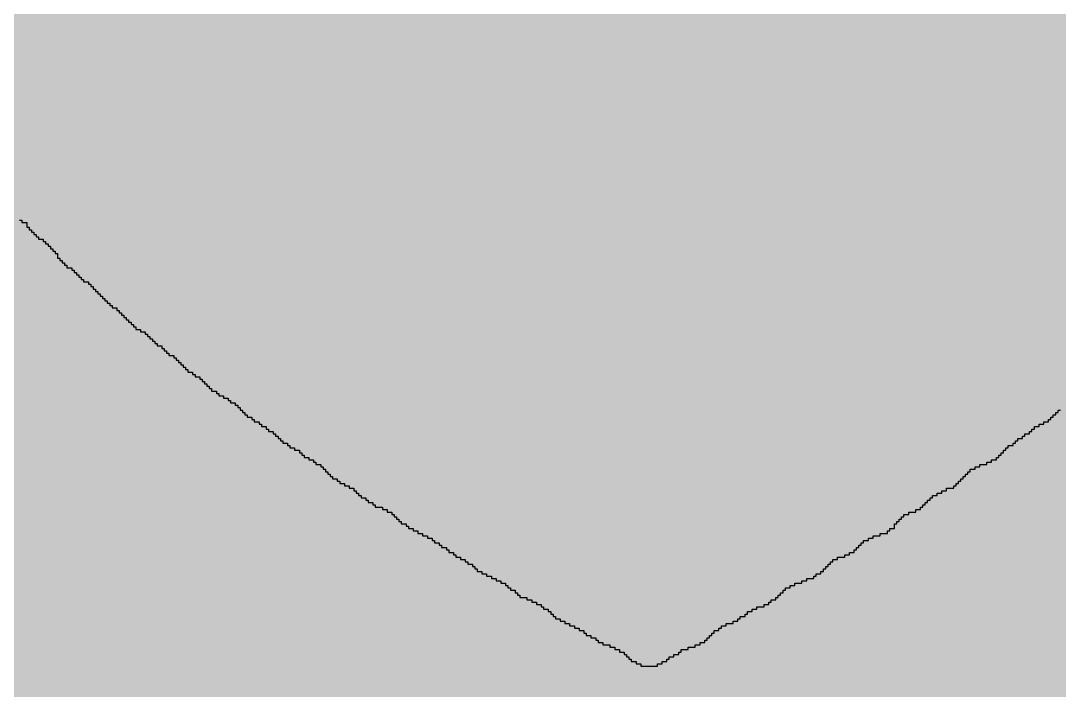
# Model space of a CAD drawing. Header units: millimetres. Extents: x 9.6 to 105, y 7.6 to 66.9.
# Drawn here: x 13.414 to 16.105, y 17.589 to 19.323 of the extents above; entities that cross this region are included whole.
import ezdxf

# ---------------------------------------------------------------- set-up
doc = ezdxf.new("R2010")
doc.units = ezdxf.units.MM
for name, color, linetype in [('BottomLayer', 5, 'Continuous'), ('BottomOverlay', 54, 'Continuous'), ('TopLayer', 1, 'Continuous')]:
    doc.layers.add(name, color=color, linetype=linetype)

msp = doc.modelspace()

# ---------------------------------------------------------------- hatches: boundary and pattern name
at = {"layer": 'BottomLayer'}
msp.add_hatch(color=5, dxfattribs=at).paths.add_polyline_path([(10.2868, 10.414), (18.669, 10.414), (18.669, 61.9242), (10.2868, 61.9242)])
at = {"layer": 'TopLayer'}
msp.add_hatch(color=1, dxfattribs=at).paths.add_polyline_path([(9.779, 11.049), (19.939, 11.049), (19.939, 35.814), (9.779, 35.814)])

# ---------------------------------------------------------------- linework, layer by layer
at = {"layer": 'BottomOverlay'}
for p, q in [((13.4112, 18.8061), (13.4174, 18.8061)), ((13.4174, 18.8061), (13.4174, 18.8)), ((13.4174, 18.8), (13.4297, 18.8)), ((13.4297, 18.8), (13.4297, 18.7938)), ((13.4297, 18.7938), (13.4297, 18.7877)), ((13.4297, 18.7877), (13.4358, 18.7877)), ((13.4358, 18.7877), (13.4358, 18.7815)), ((13.4358, 18.7815), (13.4419, 18.7815)), ((13.4419, 18.7815), (13.4419, 18.7754)), ((13.4419, 18.7754), (13.4481, 18.7754)), ((13.4481, 18.7754), (13.4481, 18.7693)), ((13.4481, 18.7693), (13.4542, 18.7693)), ((13.4542, 18.7693), (13.4542, 18.7631)), ((13.4542, 18.7631), (13.4604, 18.7631)), ((13.4604, 18.7631), (13.4604, 18.757)), ((13.4604, 18.757), (13.4727, 18.757)), ((13.4727, 18.757), (13.4727, 18.7508)), ((13.4727, 18.7508), (13.4788, 18.7508)), ((13.4788, 18.7508), (13.4788, 18.7447)), ((13.4788, 18.7447), (13.485, 18.7447)), ((13.485, 18.7447), (13.485, 18.7385)), ((13.485, 18.7385), (13.4911, 18.7385)), ((13.4911, 18.7385), (13.4911, 18.7324)), ((13.4911, 18.7324), (13.4972, 18.7324)), ((13.4972, 18.7324), (13.4972, 18.7263)), ((13.4972, 18.7263), (13.5034, 18.7263)), ((13.5034, 18.7263), (13.5034, 18.7201)), ((13.5034, 18.7201), (13.5095, 18.7201)), ((13.5095, 18.7201), (13.5095, 18.714)), ((13.5095, 18.714), (13.5095, 18.7078)), ((13.5095, 18.7078), (13.5157, 18.7078)), ((13.5157, 18.7078), (13.5157, 18.7017)), ((13.5157, 18.7017), (13.5218, 18.7017)), ((13.5218, 18.7017), (13.5218, 18.6955)), ((13.5218, 18.6955), (13.528, 18.6955)), ((13.528, 18.6955), (13.528, 18.6894)), ((13.528, 18.6894), (13.5341, 18.6894)), ((13.5341, 18.6894), (13.5341, 18.6832)), ((13.5341, 18.6832), (13.5464, 18.6832)), ((13.5464, 18.6832), (13.5464, 18.6771)), ((13.5464, 18.6771), (13.5525, 18.6771)), ((13.5525, 18.6771), (13.5525, 18.671)), ((13.5525, 18.671), (13.5587, 18.671)), ((13.5587, 18.671), (13.5587, 18.6648)), ((13.5587, 18.6648), (13.5648, 18.6648)), ((13.5648, 18.6648), (13.5648, 18.6587)), ((13.5648, 18.6587), (13.571, 18.6587)), ((13.571, 18.6587), (13.571, 18.6525)), ((13.571, 18.6525), (13.5771, 18.6525)), ((13.5771, 18.6525), (13.5771, 18.6464)), ((13.5771, 18.6464), (13.5894, 18.6464)), ((13.5894, 18.6464), (13.5894, 18.6402)), ((13.5894, 18.6402), (13.5955, 18.6402)), ((13.5955, 18.6402), (13.5955, 18.6341)), ((13.5955, 18.6341), (13.6017, 18.6341)), ((13.6017, 18.6341), (13.6017, 18.6279)), ((13.6017, 18.6279), (13.6078, 18.6279)), ((13.6078, 18.6279), (13.6078, 18.6218)), ((13.6078, 18.6218), (13.614, 18.6218)), ((13.614, 18.6218), (13.614, 18.6157)), ((13.614, 18.6157), (13.6201, 18.6157)), ((13.6201, 18.6157), (13.6201, 18.6095)), ((13.6201, 18.6095), (13.6263, 18.6095)), ((13.6263, 18.6095), (13.6263, 18.6034)), ((13.6263, 18.6034), (13.6324, 18.6034)), ((13.6324, 18.6034), (13.6324, 18.5972)), ((13.6324, 18.5972), (13.6386, 18.5972)), ((13.6386, 18.5972), (13.6386, 18.5911)), ((13.6386, 18.5911), (13.6447, 18.5911)), ((13.6447, 18.5911), (13.6447, 18.5849)), ((13.6447, 18.5849), (13.6508, 18.5849)), ((13.6508, 18.5849), (13.6508, 18.5788)), ((13.6508, 18.5788), (13.6631, 18.5788)), ((13.6631, 18.5788), (13.6631, 18.5727)), ((13.6631, 18.5727), (13.6693, 18.5727)), ((13.6693, 18.5727), (13.6693, 18.5665)), ((13.6693, 18.5665), (13.6754, 18.5665)), ((13.6754, 18.5665), (13.6754, 18.5604)), ((13.6754, 18.5604), (13.6816, 18.5604)), ((13.6816, 18.5604), (13.6816, 18.5542)), ((13.6816, 18.5542), (13.6877, 18.5542)), ((13.6877, 18.5542), (13.6877, 18.5481)), ((13.6877, 18.5481), (13.6939, 18.5481)), ((13.6939, 18.5481), (13.6939, 18.5419)), ((13.6939, 18.5419), (13.7, 18.5419)), ((13.7, 18.5419), (13.7, 18.5358)), ((13.7, 18.5358), (13.7061, 18.5358)), ((13.7061, 18.5358), (13.7061, 18.5296)), ((13.7061, 18.5296), (13.7123, 18.5296)), ((13.7123, 18.5296), (13.7123, 18.5235)), ((13.7123, 18.5235), (13.7246, 18.5235)), ((13.7246, 18.5235), (13.7246, 18.5174)), ((13.7246, 18.5174), (13.7369, 18.5174)), ((13.7369, 18.5174), (13.7369, 18.5112)), ((13.7369, 18.5112), (13.743, 18.5112)), ((13.743, 18.5112), (13.743, 18.5051)), ((13.743, 18.5051), (13.7491, 18.5051)), ((13.7491, 18.5051), (13.7491, 18.4989)), ((13.7491, 18.4989), (13.7553, 18.4989)), ((13.7553, 18.4989), (13.7553, 18.4928)), ((13.7553, 18.4928), (13.7614, 18.4928)), ((13.7614, 18.4928), (13.7614, 18.4866)), ((13.7614, 18.4866), (13.7676, 18.4866)), ((13.7676, 18.4866), (13.7676, 18.4805)), ((13.7676, 18.4805), (13.7799, 18.4805)), ((13.7799, 18.4805), (13.7799, 18.4743)), ((13.7799, 18.4743), (13.786, 18.4743)), ((13.786, 18.4743), (13.786, 18.4682)), ((13.786, 18.4682), (13.7922, 18.4682)), ((13.7922, 18.4682), (13.7922, 18.4621)), ((13.7922, 18.4621), (13.7983, 18.4621)), ((13.7983, 18.4621), (13.7983, 18.4559)), ((13.7983, 18.4559), (13.8106, 18.4559)), ((13.8106, 18.4559), (13.8106, 18.4498)), ((13.8106, 18.4498), (13.8167, 18.4498)), ((13.8167, 18.4498), (13.8167, 18.4436)), ((13.8167, 18.4436), (13.8229, 18.4436)), ((13.8229, 18.4436), (13.8229, 18.4375)), ((13.8229, 18.4375), (13.829, 18.4375)), ((13.829, 18.4375), (13.829, 18.4313)), ((13.829, 18.4313), (13.8352, 18.4313)), ((13.8352, 18.4313), (13.8352, 18.4252)), ((13.8352, 18.4252), (13.8413, 18.4252)), ((13.8413, 18.4252), (13.8413, 18.4191)), ((13.8413, 18.4191), (13.8475, 18.4191)), ((13.8475, 18.4191), (13.8475, 18.4129)), ((13.8475, 18.4129), (13.8597, 18.4129)), ((13.8597, 18.4129), (13.8597, 18.4068)), ((13.8597, 18.4068), (13.8659, 18.4068)), ((13.8659, 18.4068), (13.8659, 18.4006)), ((13.8659, 18.4006), (13.8782, 18.4006)), ((13.8782, 18.4006), (13.8782, 18.3945)), ((13.8782, 18.3945), (13.8843, 18.3945)), ((13.8843, 18.3945), (13.8843, 18.3883)), ((13.8843, 18.3883), (13.8905, 18.3883)), ((13.8905, 18.3883), (13.8905, 18.3822)), ((13.8905, 18.3822), (13.8966, 18.3822)), ((13.8966, 18.3822), (13.8966, 18.376)), ((13.8966, 18.376), (13.9028, 18.376)), ((13.9028, 18.376), (13.9028, 18.3699)), ((13.9028, 18.3699), (13.9089, 18.3699)), ((13.9089, 18.3699), (13.9089, 18.3638)), ((13.9089, 18.3638), (13.9212, 18.3638)), ((13.9212, 18.3638), (13.9212, 18.3576)), ((13.9212, 18.3576), (13.9273, 18.3576)), ((13.9273, 18.3576), (13.9273, 18.3515)), ((13.9273, 18.3515), (13.9396, 18.3515)), ((13.9396, 18.3515), (13.9396, 18.3453)), ((13.9396, 18.3453), (13.9519, 18.3453)), ((13.9519, 18.3453), (13.9519, 18.3392)), ((13.9519, 18.3392), (13.958, 18.3392)), ((13.958, 18.3392), (13.958, 18.333)), ((13.958, 18.333), (13.9703, 18.333)), ((13.9703, 18.333), (13.9703, 18.3269)), ((13.9703, 18.3269), (13.9765, 18.3269)), ((13.9765, 18.3269), (13.9765, 18.3207)), ((13.9765, 18.3207), (13.9826, 18.3207)), ((13.9826, 18.3207), (13.9826, 18.3146)), ((13.9826, 18.3146), (13.9888, 18.3146)), ((13.9888, 18.3146), (13.9888, 18.3085)), ((13.9888, 18.3085), (13.9949, 18.3085)), ((13.9949, 18.3085), (13.9949, 18.3023)), ((13.9949, 18.3023), (14.0011, 18.3023)), ((14.0011, 18.3023), (14.0011, 18.2962)), ((16.09, 18.2962), (16.09, 18.3023)), ((16.09, 18.3023), (16.0962, 18.3023)), ((16.0962, 18.3023), (16.0962, 18.3085)), ((16.0962, 18.3085), (16.1023, 18.3085)), ((16.1023, 18.3085), (16.1023, 18.3146)), ((16.1023, 18.3146), (16.1085, 18.3146)), ((14.0011, 18.2962), (14.0133, 18.2962)), ((14.0133, 18.2962), (14.0133, 18.29)), ((14.0133, 18.29), (14.0195, 18.29)), ((14.0195, 18.29), (14.0195, 18.2839)), ((14.0195, 18.2839), (14.0318, 18.2839)), ((14.0318, 18.2839), (14.0318, 18.2777)), ((14.0318, 18.2777), (14.0379, 18.2777)), ((14.0379, 18.2777), (14.0379, 18.2716)), ((16.0532, 18.2716), (16.0532, 18.2777)), ((16.0532, 18.2777), (16.0655, 18.2777)), ((16.0655, 18.2777), (16.0655, 18.2839)), ((16.0655, 18.2839), (16.0778, 18.2839)), ((16.0778, 18.2839), (16.0778, 18.29)), ((16.0778, 18.29), (16.0839, 18.29)), ((16.0839, 18.29), (16.0839, 18.2962)), ((16.0839, 18.2962), (16.09, 18.2962)), ((14.0379, 18.2716), (14.0502, 18.2716)), ((14.0502, 18.2716), (14.0502, 18.2654)), ((14.0502, 18.2654), (14.0564, 18.2654)), ((14.0564, 18.2654), (14.0564, 18.2593)), ((14.0564, 18.2593), (14.0686, 18.2593)), ((14.0686, 18.2593), (14.0686, 18.2532)), ((14.0686, 18.2532), (14.0748, 18.2532)), ((14.0748, 18.2532), (14.0748, 18.247)), ((14.0748, 18.247), (14.0809, 18.247)), ((14.0809, 18.247), (14.0809, 18.2409)), ((16.0102, 18.2409), (16.0102, 18.247)), ((16.0102, 18.247), (16.0163, 18.247)), ((16.0163, 18.247), (16.0163, 18.2532)), ((16.0163, 18.2532), (16.0286, 18.2532)), ((16.0286, 18.2532), (16.0286, 18.2593)), ((16.0286, 18.2593), (16.0347, 18.2593)), ((16.0347, 18.2593), (16.0347, 18.2654)), ((16.0347, 18.2654), (16.0409, 18.2654)), ((16.0409, 18.2654), (16.0409, 18.2716)), ((16.0409, 18.2716), (16.0532, 18.2716)), ((14.0809, 18.2409), (14.0871, 18.2409)), ((14.0871, 18.2409), (14.0871, 18.2347)), ((14.0871, 18.2347), (14.0932, 18.2347)), ((14.0932, 18.2347), (14.0932, 18.2286)), ((14.0932, 18.2286), (14.1055, 18.2286)), ((14.1055, 18.2286), (14.1055, 18.2224)), ((14.1055, 18.2224), (14.1117, 18.2224)), ((14.1117, 18.2224), (14.1117, 18.2163)), ((15.9733, 18.2163), (15.9733, 18.2224)), ((15.9733, 18.2224), (15.9856, 18.2224)), ((15.9856, 18.2224), (15.9856, 18.2286)), ((15.9856, 18.2286), (15.9917, 18.2286)), ((15.9917, 18.2286), (15.9917, 18.2347)), ((15.9917, 18.2347), (15.9979, 18.2347)), ((15.9979, 18.2347), (15.9979, 18.2409)), ((15.9979, 18.2409), (16.0102, 18.2409)), ((14.1117, 18.2163), (14.1239, 18.2163)), ((14.1239, 18.2163), (14.1239, 18.2102)), ((14.1239, 18.2102), (14.1362, 18.2102)), ((14.1362, 18.2102), (14.1362, 18.204)), ((14.1362, 18.204), (14.1424, 18.204)), ((14.1424, 18.204), (14.1424, 18.1979)), ((14.1424, 18.1979), (14.1485, 18.1979)), ((14.1485, 18.1979), (14.1485, 18.1917)), ((15.9487, 18.1917), (15.9487, 18.1979)), ((15.9487, 18.1979), (15.9549, 18.1979)), ((15.9549, 18.1979), (15.9549, 18.204)), ((15.9549, 18.204), (15.961, 18.204)), ((15.961, 18.204), (15.961, 18.2102)), ((15.961, 18.2102), (15.9672, 18.2102)), ((15.9672, 18.2102), (15.9672, 18.2163)), ((15.9672, 18.2163), (15.9733, 18.2163)), ((14.1485, 18.1917), (14.1608, 18.1917)), ((14.1608, 18.1917), (14.1608, 18.1856)), ((14.1608, 18.1856), (14.1731, 18.1856)), ((14.1731, 18.1856), (14.1731, 18.1794)), ((14.1731, 18.1794), (14.1792, 18.1794)), ((14.1792, 18.1794), (14.1792, 18.1733)), ((14.1792, 18.1733), (14.1915, 18.1733)), ((14.1915, 18.1733), (14.1915, 18.1671)), ((14.1915, 18.1671), (14.1977, 18.1671)), ((14.1977, 18.1671), (14.1977, 18.161)), ((15.8873, 18.161), (15.8873, 18.1671)), ((15.8873, 18.1671), (15.8996, 18.1671)), ((15.8996, 18.1671), (15.8996, 18.1733)), ((15.8996, 18.1733), (15.918, 18.1733)), ((15.918, 18.1733), (15.918, 18.1794)), ((15.918, 18.1794), (15.9303, 18.1794)), ((15.9303, 18.1794), (15.9303, 18.1856)), ((15.9303, 18.1856), (15.9426, 18.1856)), ((15.9426, 18.1856), (15.9426, 18.1917)), ((15.9426, 18.1917), (15.9487, 18.1917)), ((14.1977, 18.161), (14.2038, 18.161)), ((14.2038, 18.161), (14.2038, 18.1549)), ((14.2038, 18.1549), (14.21, 18.1549)), ((14.21, 18.1549), (14.21, 18.1487)), ((14.21, 18.1487), (14.2161, 18.1487)), ((14.2161, 18.1487), (14.2161, 18.1426)), ((14.2161, 18.1426), (14.2222, 18.1426)), ((14.2222, 18.1426), (14.2222, 18.1364)), ((15.8566, 18.1364), (15.8566, 18.1426)), ((15.8566, 18.1426), (15.8627, 18.1426)), ((15.8627, 18.1426), (15.8627, 18.1487)), ((15.8627, 18.1487), (15.8689, 18.1487)), ((15.8689, 18.1487), (15.8689, 18.1549)), ((15.8689, 18.1549), (15.875, 18.1549)), ((15.875, 18.1549), (15.875, 18.161)), ((15.875, 18.161), (15.8873, 18.161)), ((14.2222, 18.1364), (14.2345, 18.1364)), ((14.2345, 18.1364), (14.2345, 18.1303)), ((14.2345, 18.1303), (14.2407, 18.1303)), ((14.2407, 18.1303), (14.2407, 18.1241)), ((14.2407, 18.1241), (14.253, 18.1241)), ((14.253, 18.1241), (14.253, 18.118)), ((14.253, 18.118), (14.2653, 18.118)), ((14.2653, 18.118), (14.2653, 18.1118)), ((14.2653, 18.1118), (14.2775, 18.1118)), ((14.2775, 18.1118), (14.2775, 18.1057)), ((15.8136, 18.1057), (15.8136, 18.1118)), ((15.8136, 18.1118), (15.832, 18.1118)), ((15.832, 18.1118), (15.832, 18.118)), ((15.832, 18.118), (15.8381, 18.118)), ((15.8381, 18.118), (15.8381, 18.1241)), ((15.8381, 18.1241), (15.8443, 18.1241)), ((15.8443, 18.1241), (15.8443, 18.1303)), ((15.8443, 18.1303), (15.8504, 18.1303)), ((15.8504, 18.1303), (15.8504, 18.1364)), ((15.8504, 18.1364), (15.8566, 18.1364)), ((14.2775, 18.1057), (14.2837, 18.1057)), ((14.2837, 18.1057), (14.2837, 18.0996)), ((14.2837, 18.0996), (14.2898, 18.0996)), ((14.2898, 18.0996), (14.2898, 18.0934)), ((14.2898, 18.0934), (14.296, 18.0934)), ((14.296, 18.0934), (14.296, 18.0873)), ((14.296, 18.0873), (14.3083, 18.0873)), ((14.3083, 18.0873), (14.3083, 18.0811)), ((15.7706, 18.0811), (15.7706, 18.0873)), ((15.7706, 18.0873), (15.7767, 18.0873)), ((15.7767, 18.0873), (15.7767, 18.0934)), ((15.7767, 18.0934), (15.789, 18.0934)), ((15.789, 18.0934), (15.789, 18.0996)), ((15.789, 18.0996), (15.8013, 18.0996)), ((15.8013, 18.0996), (15.8013, 18.1057)), ((15.8013, 18.1057), (15.8136, 18.1057)), ((14.3083, 18.0811), (14.3144, 18.0811)), ((14.3144, 18.0811), (14.3144, 18.075)), ((14.3144, 18.075), (14.3267, 18.075)), ((14.3267, 18.075), (14.3267, 18.0688)), ((14.3267, 18.0688), (14.3328, 18.0688)), ((14.3328, 18.0688), (14.3328, 18.0627)), ((14.3328, 18.0627), (14.3513, 18.0627)), ((14.3513, 18.0627), (14.3513, 18.0566)), ((15.746, 18.0566), (15.746, 18.0627)), ((15.746, 18.0627), (15.7521, 18.0627)), ((15.7521, 18.0627), (15.7521, 18.0688)), ((15.7521, 18.0688), (15.7583, 18.0688)), ((15.7583, 18.0688), (15.7583, 18.075)), ((15.7583, 18.075), (15.7644, 18.075)), ((15.7644, 18.075), (15.7644, 18.0811)), ((15.7644, 18.0811), (15.7706, 18.0811)), ((14.3513, 18.0566), (14.3636, 18.0566)), ((14.3636, 18.0566), (14.3636, 18.0504)), ((14.3636, 18.0504), (14.3758, 18.0504)), ((14.3758, 18.0504), (14.3758, 18.0443)), ((14.3758, 18.0443), (14.382, 18.0443)), ((14.382, 18.0443), (14.382, 18.0381)), ((14.382, 18.0381), (14.3881, 18.0381)), ((14.3881, 18.0381), (14.3881, 18.032)), ((14.3881, 18.032), (14.3943, 18.032)), ((14.3943, 18.032), (14.3943, 18.0258)), ((15.6907, 18.0258), (15.6907, 18.032)), ((15.6907, 18.032), (15.6968, 18.032)), ((15.6968, 18.032), (15.6968, 18.0381)), ((15.6968, 18.0381), (15.703, 18.0381)), ((15.703, 18.0381), (15.703, 18.0443)), ((15.703, 18.0443), (15.7153, 18.0443)), ((15.7153, 18.0443), (15.7153, 18.0504)), ((15.7153, 18.0504), (15.7337, 18.0504)), ((15.7337, 18.0504), (15.7337, 18.0566)), ((15.7337, 18.0566), (15.746, 18.0566)), ((14.3943, 18.0258), (14.4004, 18.0258)), ((14.4004, 18.0258), (14.4004, 18.0197)), ((14.4004, 18.0197), (14.4127, 18.0197)), ((14.4127, 18.0197), (14.4127, 18.0135)), ((14.4127, 18.0135), (14.4189, 18.0135)), ((14.4189, 18.0135), (14.4189, 18.0074)), ((14.4189, 18.0074), (14.4311, 18.0074)), ((14.4311, 18.0074), (14.4311, 18.0013)), ((15.6661, 18.0013), (15.6661, 18.0074)), ((15.6661, 18.0074), (15.6784, 18.0074)), ((15.6784, 18.0135), (15.6784, 18.0197)), ((15.6784, 18.0197), (15.6845, 18.0197)), ((15.6784, 18.0074), (15.6784, 18.0135)), ((15.6845, 18.0197), (15.6845, 18.0258)), ((15.6845, 18.0258), (15.6907, 18.0258)), ((14.4311, 18.0013), (14.4434, 18.0013)), ((14.4434, 18.0013), (14.4434, 17.9951)), ((14.4434, 17.9951), (14.4557, 17.9951)), ((14.4557, 17.9951), (14.4557, 17.989)), ((14.4557, 17.989), (14.468, 17.989)), ((14.468, 17.989), (14.468, 17.9828)), ((14.468, 17.9828), (14.4803, 17.9828)), ((14.4803, 17.9828), (14.4803, 17.9767)), ((14.4803, 17.9767), (14.4864, 17.9767)), ((14.4864, 17.9767), (14.4864, 17.9705)), ((15.5985, 17.9705), (15.5985, 17.9767)), ((15.5985, 17.9767), (15.6108, 17.9767)), ((15.6108, 17.9767), (15.6108, 17.9828)), ((15.6108, 17.9828), (15.6231, 17.9828)), ((15.6231, 17.9828), (15.6231, 17.989)), ((15.6231, 17.989), (15.6415, 17.989)), ((15.6415, 17.989), (15.6415, 17.9951)), ((15.6415, 17.9951), (15.66, 17.9951)), ((15.66, 17.9951), (15.66, 18.0013)), ((15.66, 18.0013), (15.6661, 18.0013)), ((14.4864, 17.9705), (14.4987, 17.9705)), ((14.4987, 17.9705), (14.4987, 17.9644)), ((14.4987, 17.9644), (14.5049, 17.9644)), ((14.5049, 17.9644), (14.5049, 17.9582)), ((14.5049, 17.9582), (14.5172, 17.9582)), ((14.5172, 17.9582), (14.5172, 17.9521)), ((14.5172, 17.9521), (14.5233, 17.9521)), ((14.5233, 17.9521), (14.5233, 17.946)), ((15.5739, 17.946), (15.5739, 17.9521)), ((15.5739, 17.9521), (15.5801, 17.9521)), ((15.5801, 17.9521), (15.5801, 17.9582)), ((15.5801, 17.9582), (15.5862, 17.9582)), ((15.5862, 17.9582), (15.5862, 17.9644)), ((15.5862, 17.9644), (15.5924, 17.9644)), ((15.5924, 17.9644), (15.5924, 17.9705)), ((15.5924, 17.9705), (15.5985, 17.9705)), ((14.5233, 17.946), (14.5356, 17.946)), ((14.5356, 17.946), (14.5356, 17.9398)), ((14.5356, 17.9398), (14.5417, 17.9398)), ((14.5417, 17.9398), (14.5417, 17.9337)), ((14.5417, 17.9337), (14.554, 17.9337)), ((14.554, 17.9337), (14.554, 17.9275)), ((14.554, 17.9275), (14.5663, 17.9275)), ((14.5663, 17.9275), (14.5663, 17.9214)), ((15.5186, 17.9214), (15.5186, 17.9275)), ((15.5186, 17.9275), (15.5309, 17.9275)), ((15.5309, 17.9275), (15.5309, 17.9337)), ((15.5309, 17.9337), (15.5494, 17.9337)), ((15.5494, 17.9337), (15.5494, 17.9398)), ((15.5494, 17.9398), (15.5617, 17.9398)), ((15.5617, 17.9398), (15.5617, 17.946)), ((15.5617, 17.946), (15.5739, 17.946)), ((14.5663, 17.9214), (14.5725, 17.9214)), ((14.5725, 17.9214), (14.5725, 17.9152)), ((14.5725, 17.9152), (14.5847, 17.9152)), ((14.5847, 17.9152), (14.5847, 17.9091)), ((14.5847, 17.9091), (14.5909, 17.9091)), ((14.5909, 17.9091), (14.5909, 17.9029)), ((14.5909, 17.9029), (14.597, 17.9029)), ((14.597, 17.9029), (14.597, 17.8968)), ((14.597, 17.8968), (14.6093, 17.8968)), ((14.6093, 17.8968), (14.6093, 17.8907)), ((15.4879, 17.8907), (15.4879, 17.8968)), ((15.4879, 17.8968), (15.4941, 17.8968)), ((15.4941, 17.8968), (15.4941, 17.9029)), ((15.4941, 17.9029), (15.5002, 17.9029)), ((15.5002, 17.9029), (15.5002, 17.9091)), ((15.5002, 17.9091), (15.5064, 17.9091)), ((15.5064, 17.9091), (15.5064, 17.9152)), ((15.5064, 17.9152), (15.5125, 17.9152)), ((15.5125, 17.9152), (15.5125, 17.9214)), ((15.5125, 17.9214), (15.5186, 17.9214)), ((14.6093, 17.8907), (14.6216, 17.8907)), ((14.6216, 17.8907), (14.6216, 17.8845)), ((14.6216, 17.8845), (14.6339, 17.8845)), ((14.6339, 17.8845), (14.6339, 17.8784)), ((14.6339, 17.8784), (14.6462, 17.8784)), ((14.6462, 17.8784), (14.6462, 17.8722)), ((14.6462, 17.8722), (14.6585, 17.8722)), ((14.6585, 17.8722), (14.6585, 17.8661)), ((15.4388, 17.8661), (15.4388, 17.8722)), ((15.4388, 17.8722), (15.4511, 17.8722)), ((15.4511, 17.8722), (15.4511, 17.8784)), ((15.4511, 17.8784), (15.4695, 17.8784)), ((15.4695, 17.8784), (15.4695, 17.8845)), ((15.4695, 17.8845), (15.4756, 17.8845)), ((15.4756, 17.8845), (15.4756, 17.8907)), ((15.4756, 17.8907), (15.4879, 17.8907)), ((14.6585, 17.8661), (14.6708, 17.8661)), ((14.6708, 17.8661), (14.6708, 17.8599)), ((14.6708, 17.8599), (14.6769, 17.8599)), ((14.6769, 17.8599), (14.6769, 17.8538)), ((14.6769, 17.8538), (14.683, 17.8538)), ((14.683, 17.8538), (14.683, 17.8477)), ((14.683, 17.8477), (14.6953, 17.8477)), ((14.6953, 17.8477), (14.6953, 17.8415)), ((15.3896, 17.8415), (15.3896, 17.8477)), ((15.3896, 17.8477), (15.3958, 17.8477)), ((15.3958, 17.8477), (15.3958, 17.8538)), ((15.3958, 17.8538), (15.408, 17.8538)), ((15.408, 17.8538), (15.408, 17.8599)), ((15.408, 17.8599), (15.4203, 17.8599)), ((15.4203, 17.8599), (15.4203, 17.8661)), ((15.4203, 17.8661), (15.4388, 17.8661)), ((14.6953, 17.8415), (14.7015, 17.8415)), ((14.7015, 17.8415), (14.7015, 17.8354)), ((14.7015, 17.8354), (14.7076, 17.8354)), ((14.7076, 17.8354), (14.7076, 17.8292)), ((14.7076, 17.8292), (14.7261, 17.8292)), ((14.7261, 17.8292), (14.7261, 17.8231)), ((14.7261, 17.8231), (14.7383, 17.8231)), ((14.7383, 17.8231), (14.7383, 17.8169)), ((14.7383, 17.8169), (14.7506, 17.8169)), ((14.7506, 17.8169), (14.7506, 17.8108)), ((15.3528, 17.8108), (15.3528, 17.8169)), ((15.3528, 17.8169), (15.3589, 17.8169)), ((15.3589, 17.8169), (15.3589, 17.8231)), ((15.3589, 17.8231), (15.3712, 17.8231)), ((15.3712, 17.8231), (15.3712, 17.8292)), ((15.3712, 17.8292), (15.3773, 17.8292)), ((15.3773, 17.8292), (15.3773, 17.8354)), ((15.3773, 17.8354), (15.3835, 17.8354)), ((15.3835, 17.8354), (15.3835, 17.8415)), ((15.3835, 17.8415), (15.3896, 17.8415)), ((14.7506, 17.8108), (14.7629, 17.8108)), ((14.7629, 17.8108), (14.7629, 17.8046)), ((14.7629, 17.8046), (14.7691, 17.8046)), ((14.7691, 17.8046), (14.7691, 17.7985)), ((14.7691, 17.7985), (14.7814, 17.7985)), ((14.7814, 17.7985), (14.7814, 17.7924)), ((14.7814, 17.7924), (14.7875, 17.7924)), ((14.7875, 17.7924), (14.7875, 17.7862)), ((15.2975, 17.7862), (15.2975, 17.7924)), ((15.2975, 17.7924), (15.3097, 17.7924)), ((15.3097, 17.7924), (15.3097, 17.7985)), ((15.3097, 17.7985), (15.322, 17.7985)), ((15.322, 17.7985), (15.322, 17.8046)), ((15.322, 17.8046), (15.3405, 17.8046)), ((15.3405, 17.8046), (15.3405, 17.8108)), ((15.3405, 17.8108), (15.3528, 17.8108)), ((14.7875, 17.7862), (14.7936, 17.7862)), ((14.7936, 17.7862), (14.7936, 17.7801)), ((14.7936, 17.7801), (14.7998, 17.7801)), ((14.7998, 17.7801), (14.7998, 17.7739)), ((14.7998, 17.7739), (14.8121, 17.7739)), ((14.8121, 17.7739), (14.8121, 17.7678)), ((14.8121, 17.7678), (14.8244, 17.7678)), ((14.8244, 17.7678), (14.8244, 17.7616)), ((14.8244, 17.7616), (14.8367, 17.7616)), ((14.8367, 17.7616), (14.8367, 17.7555)), ((15.2422, 17.7555), (15.2422, 17.7616)), ((15.2422, 17.7616), (15.2606, 17.7616)), ((15.2606, 17.7616), (15.2606, 17.7678)), ((15.2606, 17.7678), (15.2729, 17.7678)), ((15.2729, 17.7678), (15.2729, 17.7739)), ((15.2729, 17.7739), (15.279, 17.7739)), ((15.279, 17.7739), (15.279, 17.7801)), ((15.279, 17.7801), (15.2913, 17.7801)), ((15.2913, 17.7801), (15.2913, 17.7862)), ((15.2913, 17.7862), (15.2975, 17.7862)), ((14.8367, 17.7555), (14.8489, 17.7555)), ((14.8489, 17.7555), (14.8489, 17.7493)), ((14.8489, 17.7493), (14.8612, 17.7493)), ((14.8612, 17.7493), (14.8612, 17.7432)), ((14.8612, 17.7432), (14.8735, 17.7432)), ((14.8735, 17.7432), (14.8735, 17.7371)), ((14.8735, 17.7371), (14.8797, 17.7371)), ((14.8797, 17.7371), (14.8797, 17.7309)), ((15.2053, 17.7309), (15.2053, 17.7371)), ((15.2053, 17.7371), (15.2114, 17.7371)), ((15.2114, 17.7371), (15.2114, 17.7432)), ((15.2114, 17.7432), (15.2237, 17.7432)), ((15.2237, 17.7432), (15.2237, 17.7493)), ((15.2237, 17.7493), (15.2299, 17.7493)), ((15.2299, 17.7493), (15.2299, 17.7555)), ((15.2299, 17.7555), (15.2422, 17.7555)), ((14.8797, 17.7309), (14.8919, 17.7309)), ((14.8919, 17.7309), (14.8919, 17.7248)), ((14.8919, 17.7248), (14.9042, 17.7248)), ((14.9042, 17.7248), (14.9042, 17.7186)), ((14.9042, 17.7186), (14.9104, 17.7186)), ((14.9104, 17.7186), (14.9104, 17.7125)), ((14.9104, 17.7125), (14.9227, 17.7125)), ((14.9227, 17.7125), (14.9227, 17.7063)), ((15.1746, 17.7063), (15.1746, 17.7125)), ((15.1746, 17.7125), (15.1869, 17.7125)), ((15.1869, 17.7125), (15.1869, 17.7186)), ((15.1869, 17.7186), (15.193, 17.7186)), ((15.193, 17.7186), (15.193, 17.7248)), ((15.193, 17.7248), (15.1992, 17.7248)), ((15.1992, 17.7248), (15.1992, 17.7309)), ((15.1992, 17.7309), (15.2053, 17.7309)), ((14.9227, 17.7063), (14.9411, 17.7063)), ((14.9411, 17.7063), (14.9411, 17.7002)), ((14.9411, 17.7002), (14.9534, 17.7002)), ((14.9534, 17.7002), (14.9534, 17.694)), ((14.9534, 17.694), (14.9657, 17.694)), ((14.9657, 17.694), (14.9657, 17.6879)), ((14.9657, 17.6879), (14.978, 17.6879)), ((14.978, 17.6879), (14.978, 17.6818)), ((14.978, 17.6818), (14.9841, 17.6818)), ((14.9841, 17.6818), (14.9841, 17.6756)), ((15.107, 17.6756), (15.107, 17.6818)), ((15.107, 17.6818), (15.1193, 17.6818)), ((15.1193, 17.6818), (15.1193, 17.6879)), ((15.1193, 17.6879), (15.1254, 17.6879)), ((15.1254, 17.6879), (15.1254, 17.694)), ((15.1254, 17.694), (15.1439, 17.694)), ((15.1439, 17.694), (15.1439, 17.7002)), ((15.1439, 17.7002), (15.1623, 17.7002)), ((15.1623, 17.7002), (15.1623, 17.7063)), ((15.1623, 17.7063), (15.1746, 17.7063)), ((14.9841, 17.6756), (14.9903, 17.6756)), ((14.9903, 17.6756), (14.9903, 17.6695)), ((14.9903, 17.6695), (14.9964, 17.6695)), ((14.9964, 17.6695), (14.9964, 17.6633)), ((14.9964, 17.6633), (15.0087, 17.6633)), ((15.0087, 17.6633), (15.0087, 17.6572)), ((15.0087, 17.6572), (15.021, 17.6572)), ((15.021, 17.6572), (15.021, 17.651)), ((15.064, 17.651), (15.064, 17.6572)), ((15.064, 17.6572), (15.0763, 17.6572)), ((15.0763, 17.6572), (15.0763, 17.6633)), ((15.0763, 17.6633), (15.0886, 17.6633)), ((15.0886, 17.6633), (15.0886, 17.6695)), ((15.0886, 17.6695), (15.0947, 17.6695)), ((15.0947, 17.6695), (15.0947, 17.6756)), ((15.0947, 17.6756), (15.107, 17.6756)), ((15.021, 17.651), (15.064, 17.651))]:
    msp.add_line(p, q, dxfattribs=at)

doc.saveas('drawing.dxf')
